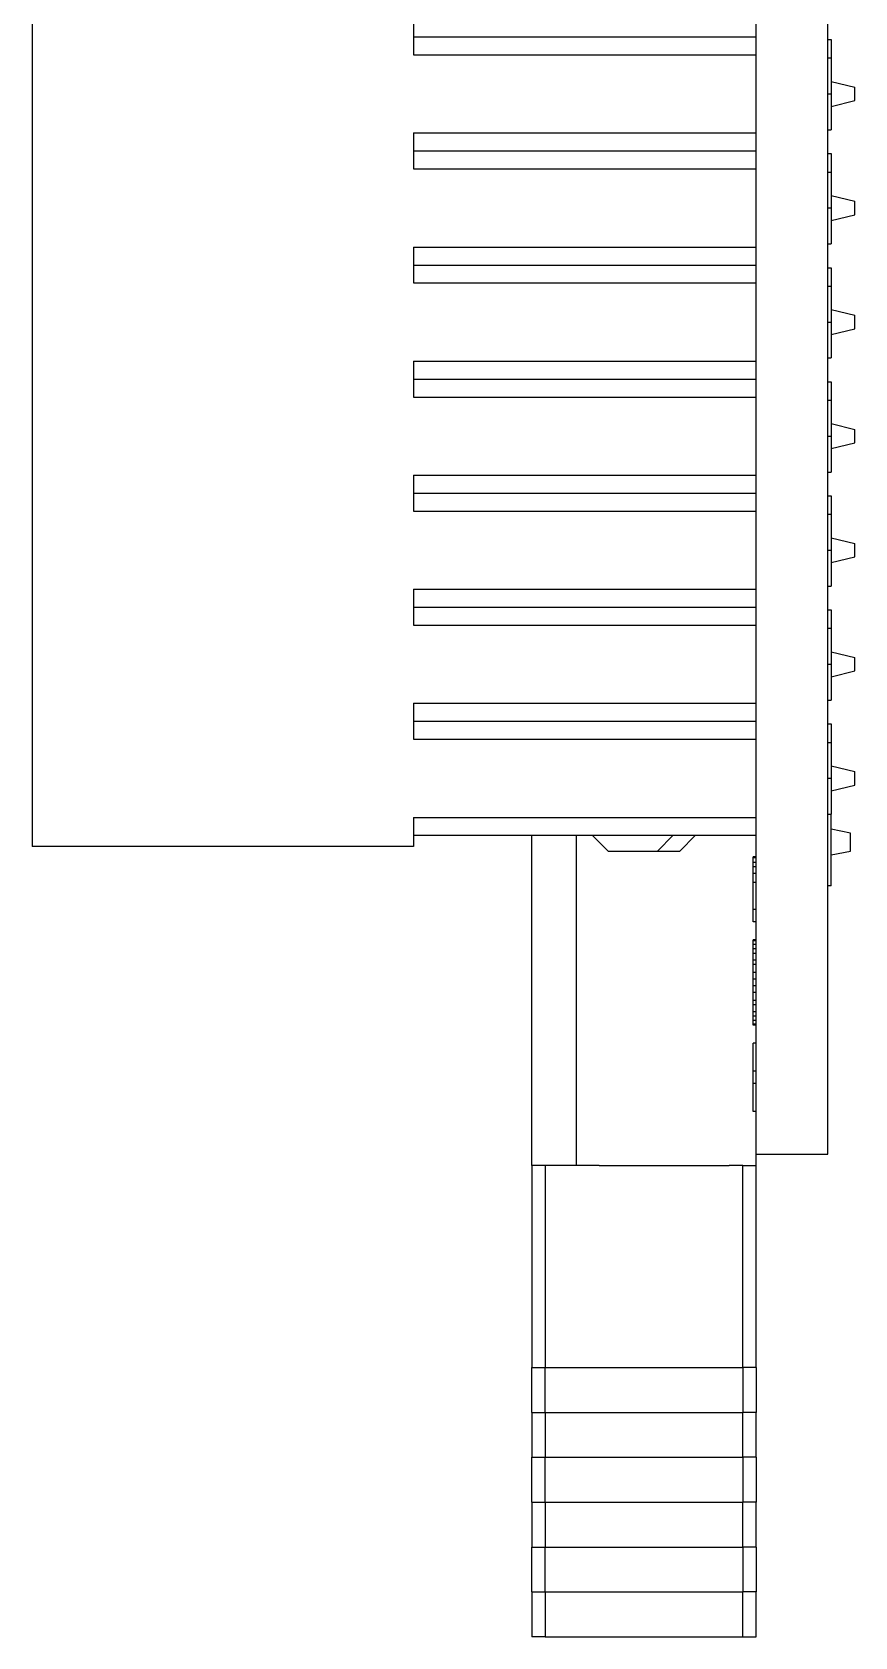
# Model space of a CAD drawing. Header units: millimetres. Extents: x -1068 to -853, y -1009 to -817.
# Drawn here: x -1067.83 to -1049.5, y -960.83 to -925.1 of the extents above; entities that cross this region are included whole.
import ezdxf

# ---------------------------------------------------------------- set-up
doc = ezdxf.new("R2010")
doc.units = ezdxf.units.MM
doc.linetypes.add('DOT_CENTER', pattern=[14, 12, -1, 0, -1])
doc.layers.add('1', color=7, linetype='Continuous')

# ---------------------------------------------------------------- blocks, each defined once
blk = doc.blocks.new('RPI_BC_INT_PCB_00910062__37', base_point=(-1051.77, -950.085))
at = {"color": 7, "linetype": 'Continuous'}
for p, q in [((-1050.1, -925.265), (-1050.1, -924.735)), ((-1051.7, -925.12), (-1051.7, -925.076)), ((-1051.7, -925.205), (-1051.7, -925.12)), ((-1051.7, -925.265), (-1051.7, -925.205)), ((-1051.7, -925.605), (-1051.7, -925.265)), ((-1050.1, -925.265), (-1050.03, -925.265)), ((-1050.1, -925.675), (-1050.1, -925.265)), ((-1050.03, -925.265), (-1050.03, -925.675)), ((-1051.7, -925.675), (-1051.7, -925.605)), ((-1051.7, -925.921), (-1051.7, -925.675)), ((-1051.7, -925.965), (-1051.7, -925.921)), ((-1050.1, -927.275), (-1050.1, -925.675)), ((-1050.1, -925.675), (-1050.03, -925.675)), ((-1050.03, -925.675), (-1050.03, -926.475)), ((-1051.7, -926.157), (-1051.7, -925.965)), ((-1051.7, -926.52), (-1051.7, -926.157)), ((-1051.7, -926.792), (-1051.7, -926.52)), ((-1050.03, -926.475), (-1050.03, -927.275)), ((-1051.7, -926.865), (-1051.7, -926.792)), ((-1051.7, -927.201), (-1051.7, -926.865)), ((-1051.7, -927.245), (-1051.7, -927.201)), ((-1051.7, -927.275), (-1051.7, -927.245)), ((-1051.7, -927.345), (-1051.7, -927.275)), ((-1051.7, -927.616), (-1051.7, -927.345)), ((-1050.1, -927.275), (-1050.03, -927.275)), ((-1050.1, -927.805), (-1050.1, -927.275)), ((-1051.7, -927.66), (-1051.7, -927.616)), ((-1051.7, -927.745), (-1051.7, -927.66)), ((-1051.7, -927.805), (-1051.7, -927.745)), ((-1051.7, -928.145), (-1051.7, -927.805)), ((-1050.1, -927.805), (-1050.03, -927.805)), ((-1050.1, -928.215), (-1050.1, -927.805)), ((-1050.03, -927.805), (-1050.03, -928.215)), ((-1051.7, -928.215), (-1051.7, -928.145)), ((-1051.7, -928.461), (-1051.7, -928.215)), ((-1050.1, -928.215), (-1050.03, -928.215)), ((-1050.1, -929.815), (-1050.1, -928.215)), ((-1050.03, -928.215), (-1050.03, -929.015)), ((-1051.7, -928.505), (-1051.7, -928.461)), ((-1051.7, -928.697), (-1051.7, -928.505)), ((-1051.7, -929.06), (-1051.7, -928.697)), ((-1051.7, -929.332), (-1051.7, -929.06)), ((-1050.03, -929.015), (-1050.03, -929.815)), ((-1051.7, -929.405), (-1051.7, -929.332)), ((-1051.7, -929.741), (-1051.7, -929.405)), ((-1051.7, -929.785), (-1051.7, -929.741)), ((-1051.7, -929.815), (-1051.7, -929.785)), ((-1051.7, -929.885), (-1051.7, -929.815)), ((-1050.1, -929.815), (-1050.03, -929.815)), ((-1050.1, -930.345), (-1050.1, -929.815)), ((-1051.7, -930.156), (-1051.7, -929.885)), ((-1051.7, -930.2), (-1051.7, -930.156)), ((-1051.7, -930.285), (-1051.7, -930.2)), ((-1051.7, -930.345), (-1051.7, -930.285)), ((-1051.7, -930.685), (-1051.7, -930.345)), ((-1050.1, -930.345), (-1050.03, -930.345)), ((-1050.1, -930.755), (-1050.1, -930.345)), ((-1050.03, -930.345), (-1050.03, -930.755)), ((-1051.7, -930.755), (-1051.7, -930.685)), ((-1051.7, -931.001), (-1051.7, -930.755)), ((-1050.1, -930.755), (-1050.03, -930.755)), ((-1050.1, -932.355), (-1050.1, -930.755)), ((-1050.03, -930.755), (-1050.03, -931.555)), ((-1051.7, -931.045), (-1051.7, -931.001)), ((-1051.7, -931.237), (-1051.7, -931.045)), ((-1051.7, -931.6), (-1051.7, -931.237)), ((-1051.7, -931.872), (-1051.7, -931.6)), ((-1050.03, -931.555), (-1050.03, -932.355)), ((-1051.7, -931.945), (-1051.7, -931.872)), ((-1051.7, -932.281), (-1051.7, -931.945)), ((-1051.7, -932.325), (-1051.7, -932.281)), ((-1051.7, -932.355), (-1051.7, -932.325)), ((-1051.7, -932.425), (-1051.7, -932.355)), ((-1050.1, -932.885), (-1050.1, -932.355)), ((-1050.1, -932.355), (-1050.03, -932.355)), ((-1051.7, -932.696), (-1051.7, -932.425)), ((-1051.7, -932.74), (-1051.7, -932.696)), ((-1051.7, -932.825), (-1051.7, -932.74)), ((-1051.7, -932.885), (-1051.7, -932.825)), ((-1051.7, -933.225), (-1051.7, -932.885)), ((-1050.1, -933.295), (-1050.1, -932.885)), ((-1050.1, -932.885), (-1050.03, -932.885)), ((-1050.03, -932.885), (-1050.03, -933.295)), ((-1051.7, -933.295), (-1051.7, -933.225)), ((-1051.7, -933.541), (-1051.7, -933.295)), ((-1050.1, -933.295), (-1050.03, -933.295)), ((-1050.1, -934.895), (-1050.1, -933.295)), ((-1050.03, -933.295), (-1050.03, -934.095)), ((-1051.7, -933.585), (-1051.7, -933.541)), ((-1051.7, -933.777), (-1051.7, -933.585)), ((-1051.7, -934.14), (-1051.7, -933.777)), ((-1051.7, -934.412), (-1051.7, -934.14)), ((-1050.03, -934.095), (-1050.03, -934.895)), ((-1051.7, -934.485), (-1051.7, -934.412)), ((-1051.7, -934.821), (-1051.7, -934.485)), ((-1051.7, -934.865), (-1051.7, -934.821)), ((-1051.7, -934.895), (-1051.7, -934.865)), ((-1051.7, -934.965), (-1051.7, -934.895)), ((-1051.7, -935.236), (-1051.7, -934.965)), ((-1050.1, -934.895), (-1050.03, -934.895)), ((-1050.1, -935.425), (-1050.1, -934.895)), ((-1051.7, -935.28), (-1051.7, -935.236)), ((-1051.7, -935.365), (-1051.7, -935.28)), ((-1051.7, -935.425), (-1051.7, -935.365)), ((-1051.7, -935.765), (-1051.7, -935.425)), ((-1050.1, -935.425), (-1050.03, -935.425)), ((-1050.1, -935.835), (-1050.1, -935.425)), ((-1050.03, -935.425), (-1050.03, -935.835)), ((-1051.7, -935.835), (-1051.7, -935.765)), ((-1051.7, -936.081), (-1051.7, -935.835)), ((-1050.1, -935.835), (-1050.03, -935.835)), ((-1050.1, -937.435), (-1050.1, -935.835)), ((-1050.03, -935.835), (-1050.03, -936.635)), ((-1051.7, -936.125), (-1051.7, -936.081)), ((-1051.7, -936.317), (-1051.7, -936.125)), ((-1051.7, -936.68), (-1051.7, -936.317)), ((-1050.03, -936.635), (-1050.03, -937.435)), ((-1051.7, -936.952), (-1051.7, -936.68)), ((-1051.7, -937.025), (-1051.7, -936.952)), ((-1051.7, -937.361), (-1051.7, -937.025)), ((-1051.7, -937.405), (-1051.7, -937.361)), ((-1051.7, -937.435), (-1051.7, -937.405)), ((-1051.7, -937.505), (-1051.7, -937.435)), ((-1051.7, -937.776), (-1051.7, -937.505)), ((-1050.1, -937.435), (-1050.03, -937.435)), ((-1050.1, -937.965), (-1050.1, -937.435)), ((-1051.7, -937.82), (-1051.7, -937.776)), ((-1051.7, -937.905), (-1051.7, -937.82)), ((-1051.7, -937.965), (-1051.7, -937.905)), ((-1051.7, -938.305), (-1051.7, -937.965)), ((-1050.1, -937.965), (-1050.03, -937.965)), ((-1050.1, -938.375), (-1050.1, -937.965)), ((-1050.03, -937.965), (-1050.03, -938.375)), ((-1051.7, -938.375), (-1051.7, -938.305)), ((-1051.7, -938.615), (-1051.7, -938.375)), ((-1050.1, -938.375), (-1050.03, -938.375)), ((-1050.1, -939.975), (-1050.1, -938.375)), ((-1050.03, -938.375), (-1050.03, -939.175)), ((-1051.7, -938.659), (-1051.7, -938.615)), ((-1051.7, -938.857), (-1051.7, -938.659)), ((-1051.7, -939.011), (-1051.7, -938.857)), ((-1051.7, -939.026), (-1051.7, -939.011)), ((-1051.7, -939.215), (-1051.7, -939.026)), ((-1051.7, -939.026), (-1051.7, -939.026)), ((-1051.7, -939.484), (-1051.7, -939.215)), ((-1051.7, -939.492), (-1051.7, -939.484)), ((-1051.7, -939.5), (-1051.7, -939.492)), ((-1051.7, -939.54), (-1051.7, -939.5)), ((-1050.03, -939.175), (-1050.03, -939.975)), ((-1051.7, -939.565), (-1051.7, -939.54)), ((-1051.7, -939.58), (-1051.7, -939.565)), ((-1051.7, -939.62), (-1051.7, -939.58)), ((-1051.7, -939.975), (-1051.7, -939.62)), ((-1051.7, -939.996), (-1051.7, -939.975)), ((-1051.7, -940.04), (-1051.7, -939.996)), ((-1051.7, -940.045), (-1051.7, -940.04)), ((-1051.7, -940.221), (-1051.7, -940.045)), ((-1051.7, -940.295), (-1051.7, -940.221)), ((-1050.1, -939.975), (-1050.03, -939.975)), ((-1050.1, -940.505), (-1050.1, -939.975)), ((-1051.7, -940.296), (-1051.7, -940.295)), ((-1051.7, -940.323), (-1051.7, -940.296)), ((-1051.7, -940.339), (-1051.7, -940.323)), ((-1051.7, -940.445), (-1051.7, -940.339)), ((-1051.7, -940.505), (-1051.7, -940.445)), ((-1051.7, -940.556), (-1051.7, -940.505)), ((-1051.7, -940.658), (-1051.7, -940.556)), ((-1050.1, -940.915), (-1050.1, -940.505)), ((-1050.1, -940.505), (-1050.03, -940.505)), ((-1050.03, -940.505), (-1050.03, -940.915)), ((-1051.7, -940.757), (-1051.7, -940.658)), ((-1051.7, -940.845), (-1051.7, -940.757)), ((-1051.7, -940.86), (-1051.7, -940.845)), ((-1051.7, -940.891), (-1051.7, -940.86)), ((-1051.7, -940.915), (-1051.7, -940.891)), ((-1051.7, -940.921), (-1051.7, -940.915)), ((-1051.7, -940.993), (-1051.7, -940.921)), ((-1050.1, -940.915), (-1050.03, -940.915)), ((-1050.1, -942.515), (-1050.1, -940.915)), ((-1050.03, -940.915), (-1050.03, -941.715)), ((-1051.7, -941.04), (-1051.7, -940.993)), ((-1051.7, -941.08), (-1051.7, -941.04)), ((-1051.7, -941.12), (-1051.7, -941.08)), ((-1051.7, -941.16), (-1051.7, -941.12)), ((-1051.7, -941.256), (-1051.7, -941.16)), ((-1051.7, -941.397), (-1051.7, -941.256)), ((-1051.7, -941.457), (-1051.7, -941.397)), ((-1051.7, -941.591), (-1051.7, -941.457)), ((-1051.7, -942.032), (-1051.7, -941.591)), ((-1050.03, -941.715), (-1050.03, -942.515)), ((-1051.7, -942.105), (-1051.7, -942.032)), ((-1051.7, -942.16), (-1051.7, -942.105)), ((-1051.7, -942.16), (-1051.7, -942.16)), ((-1051.7, -942.162), (-1051.7, -942.16)), ((-1051.7, -942.515), (-1051.7, -942.162)), ((-1051.7, -942.535), (-1051.7, -942.515)), ((-1051.7, -942.585), (-1051.7, -942.535)), ((-1051.7, -942.835), (-1051.7, -942.585)), ((-1050.1, -942.515), (-1050.03, -942.515)), ((-1050.1, -942.835), (-1050.1, -942.515)), ((-1050.03, -943.135), (-1050.03, -942.515)), ((-1051.7, -942.985), (-1051.7, -942.835)), ((-1051.7, -943.435), (-1051.7, -942.985)), ((-1050.1, -943.435), (-1050.1, -942.835)), ((-1051.7, -943.463), (-1051.7, -943.435)), ((-1050.1, -944.11), (-1050.1, -943.435)), ((-1050.03, -944.11), (-1050.03, -943.135)), ((-1051.77, -943.488), (-1051.77, -943.463)), ((-1051.7, -943.463), (-1051.77, -943.463)), ((-1051.77, -943.588), (-1051.77, -943.488)), ((-1051.7, -943.488), (-1051.77, -943.488)), ((-1051.77, -943.688), (-1051.77, -943.588)), ((-1051.7, -943.588), (-1051.77, -943.588)), ((-1051.77, -943.838), (-1051.77, -943.688)), ((-1051.7, -943.688), (-1051.77, -943.688)), ((-1051.7, -943.488), (-1051.7, -943.463)), ((-1051.7, -943.588), (-1051.7, -943.488)), ((-1051.7, -943.688), (-1051.7, -943.588)), ((-1051.7, -943.735), (-1051.7, -943.688)), ((-1051.7, -943.763), (-1051.7, -943.735)), ((-1051.7, -943.835), (-1051.7, -943.763)), ((-1051.77, -944.038), (-1051.77, -943.838)), ((-1051.7, -943.838), (-1051.77, -943.838)), ((-1051.7, -944.038), (-1051.77, -944.038)), ((-1051.77, -944.638), (-1051.77, -944.038)), ((-1051.7, -943.838), (-1051.7, -943.835)), ((-1051.7, -943.963), (-1051.7, -943.838)), ((-1051.7, -944.038), (-1051.7, -943.963)), ((-1051.7, -944.11), (-1051.7, -944.038)), ((-1051.7, -944.113), (-1051.7, -944.11)), ((-1051.7, -944.638), (-1051.7, -944.113)), ((-1050.1, -950.085), (-1050.1, -944.11)), ((-1050.03, -944.11), (-1050.1, -944.11)), ((-1051.77, -944.913), (-1051.77, -944.638)), ((-1051.7, -944.638), (-1051.77, -944.638)), ((-1051.7, -944.913), (-1051.7, -944.638)), ((-1051.7, -944.913), (-1051.77, -944.913)), ((-1051.7, -945.313), (-1051.7, -944.913)), ((-1051.7, -945.313), (-1051.77, -945.313)), ((-1051.77, -945.338), (-1051.77, -945.313)), ((-1051.7, -945.338), (-1051.77, -945.338)), ((-1051.77, -945.413), (-1051.77, -945.338)), ((-1051.7, -945.413), (-1051.77, -945.413)), ((-1051.77, -945.513), (-1051.77, -945.413)), ((-1051.7, -945.513), (-1051.77, -945.513)), ((-1051.77, -945.613), (-1051.77, -945.513)), ((-1051.7, -945.338), (-1051.7, -945.313)), ((-1051.7, -945.413), (-1051.7, -945.338)), ((-1051.7, -945.513), (-1051.7, -945.413)), ((-1051.7, -945.613), (-1051.7, -945.513)), ((-1051.7, -945.613), (-1051.77, -945.613)), ((-1051.77, -945.763), (-1051.77, -945.613)), ((-1051.7, -945.763), (-1051.77, -945.763)), ((-1051.77, -945.862), (-1051.77, -945.763)), ((-1051.77, -946.037), (-1051.77, -945.862)), ((-1051.7, -945.862), (-1051.77, -945.862)), ((-1051.7, -945.663), (-1051.7, -945.613)), ((-1051.7, -945.738), (-1051.7, -945.663)), ((-1051.7, -945.763), (-1051.7, -945.738)), ((-1051.7, -945.812), (-1051.7, -945.763)), ((-1051.7, -945.862), (-1051.7, -945.812)), ((-1051.7, -945.887), (-1051.7, -945.862)), ((-1051.7, -946.037), (-1051.7, -945.887)), ((-1051.77, -946.187), (-1051.77, -946.037)), ((-1051.7, -946.037), (-1051.77, -946.037)), ((-1051.77, -946.337), (-1051.77, -946.187)), ((-1051.7, -946.187), (-1051.77, -946.187)), ((-1051.7, -946.187), (-1051.7, -946.037)), ((-1051.7, -946.337), (-1051.7, -946.187)), ((-1051.77, -946.487), (-1051.77, -946.337)), ((-1051.7, -946.337), (-1051.77, -946.337)), ((-1051.77, -946.662), (-1051.77, -946.487)), ((-1051.7, -946.487), (-1051.77, -946.487)), ((-1051.7, -946.487), (-1051.7, -946.337)), ((-1051.7, -946.637), (-1051.7, -946.487)), ((-1051.7, -946.662), (-1051.7, -946.637)), ((-1051.77, -946.762), (-1051.77, -946.662)), ((-1051.7, -946.662), (-1051.77, -946.662)), ((-1051.77, -946.912), (-1051.77, -946.762)), ((-1051.7, -946.762), (-1051.77, -946.762)), ((-1051.7, -946.912), (-1051.77, -946.912)), ((-1051.77, -947.012), (-1051.77, -946.912)), ((-1051.7, -947.012), (-1051.77, -947.012)), ((-1051.77, -947.112), (-1051.77, -947.012)), ((-1051.7, -946.712), (-1051.7, -946.662)), ((-1051.7, -946.762), (-1051.7, -946.712)), ((-1051.7, -946.787), (-1051.7, -946.762)), ((-1051.7, -946.862), (-1051.7, -946.787)), ((-1051.7, -946.912), (-1051.7, -946.862)), ((-1051.7, -947.012), (-1051.7, -946.912)), ((-1051.7, -947.112), (-1051.7, -947.012)), ((-1051.7, -947.112), (-1051.77, -947.112)), ((-1051.77, -947.187), (-1051.77, -947.112)), ((-1051.7, -947.187), (-1051.77, -947.187)), ((-1051.77, -947.212), (-1051.77, -947.187)), ((-1051.7, -947.212), (-1051.77, -947.212)), ((-1051.7, -947.187), (-1051.7, -947.112)), ((-1051.7, -947.212), (-1051.7, -947.187)), ((-1051.7, -947.612), (-1051.7, -947.212)), ((-1051.77, -948.237), (-1051.77, -947.612)), ((-1051.7, -947.612), (-1051.77, -947.612)), ((-1051.7, -948.237), (-1051.7, -947.612)), ((-1051.7, -948.237), (-1051.77, -948.237)), ((-1051.77, -948.512), (-1051.77, -948.237)), ((-1051.7, -948.512), (-1051.7, -948.237)), ((-1051.77, -949.137), (-1051.77, -948.512)), ((-1051.7, -948.512), (-1051.77, -948.512)), ((-1051.7, -949.137), (-1051.7, -948.512)), ((-1051.7, -949.137), (-1051.77, -949.137)), ((-1051.7, -949.985), (-1051.7, -949.137)), ((-1051.7, -950.085), (-1051.7, -949.985)), ((-1051.7, -950.085), (-1050.1, -950.085))]:
    blk.add_line(p, q, dxfattribs=at)
at = {"layer": '1', "color": 2, "linetype": 'DOT_CENTER'}
for p, q in [((-1050.1, -926.475), (-1050.03, -926.475)), ((-1050.1, -929.015), (-1050.03, -929.015)), ((-1050.1, -931.555), (-1050.03, -931.555)), ((-1050.1, -934.095), (-1050.03, -934.095)), ((-1050.1, -936.635), (-1050.03, -936.635)), ((-1050.1, -939.175), (-1050.03, -939.175)), ((-1050.1, -941.715), (-1050.03, -941.715))]:
    blk.add_line(p, q, dxfattribs=at)
blk = doc.blocks.new('PSTD_0_65X0_65_40-2_54__38', base_point=(-1067.83, -943.235))
at = {"color": 7, "linetype": 'Continuous'}
for p, q in [((-1067.83, -891.935), (-1067.83, -943.235)), ((-1059.33, -891.935), (-1067.83, -891.935)), ((-1059.33, -891.935), (-1059.33, -892.185)), ((-1059.33, -892.185), (-1051.77, -892.185)), ((-1059.33, -892.185), (-1059.33, -892.585)), ((-1051.77, -892.185), (-1051.7, -892.185)), ((-1051.7, -892.245), (-1051.7, -892.185)), ((-1051.7, -892.355), (-1051.7, -892.245)), ((-1059.33, -892.585), (-1051.7, -892.585)), ((-1051.7, -892.585), (-1051.7, -892.355)), ((-1051.7, -892.655), (-1051.7, -892.585)), ((-1051.7, -892.901), (-1051.7, -892.655)), ((-1051.7, -892.945), (-1051.7, -892.901)), ((-1051.7, -893.137), (-1051.7, -892.945)), ((-1051.7, -893.5), (-1051.7, -893.137)), ((-1050.03, -893.178), (-1049.5, -893.305)), ((-1049.5, -893.605), (-1049.5, -893.305)), ((-1051.7, -893.772), (-1051.7, -893.5)), ((-1050.03, -893.732), (-1049.5, -893.605)), ((-1051.7, -893.845), (-1051.7, -893.772)), ((-1051.7, -894.181), (-1051.7, -893.845)), ((-1059.33, -894.325), (-1051.7, -894.325)), ((-1059.33, -894.325), (-1059.33, -894.725)), ((-1051.7, -894.225), (-1051.7, -894.181)), ((-1051.7, -894.255), (-1051.7, -894.225)), ((-1051.7, -894.325), (-1051.7, -894.255)), ((-1051.7, -894.596), (-1051.7, -894.325)), ((-1059.33, -894.725), (-1059.33, -895.125)), ((-1059.33, -894.725), (-1051.7, -894.725)), ((-1051.7, -894.64), (-1051.7, -894.596)), ((-1051.7, -894.725), (-1051.7, -894.64)), ((-1051.7, -894.785), (-1051.7, -894.725)), ((-1051.7, -895.125), (-1051.7, -894.785)), ((-1059.33, -895.125), (-1051.7, -895.125)), ((-1051.7, -895.195), (-1051.7, -895.125)), ((-1051.7, -895.441), (-1051.7, -895.195)), ((-1051.7, -895.485), (-1051.7, -895.441)), ((-1051.7, -895.677), (-1051.7, -895.485)), ((-1051.7, -896.04), (-1051.7, -895.677)), ((-1050.03, -895.718), (-1049.5, -895.845)), ((-1049.5, -896.145), (-1049.5, -895.845)), ((-1051.7, -896.385), (-1051.7, -896.04)), ((-1050.03, -896.272), (-1049.5, -896.145)), ((-1051.7, -896.721), (-1051.7, -896.385)), ((-1059.33, -896.865), (-1051.7, -896.865)), ((-1059.33, -896.865), (-1059.33, -897.265)), ((-1051.7, -896.765), (-1051.7, -896.721)), ((-1051.7, -896.795), (-1051.7, -896.765)), ((-1051.7, -896.865), (-1051.7, -896.795)), ((-1051.7, -897.136), (-1051.7, -896.865)), ((-1059.33, -897.265), (-1059.33, -897.665)), ((-1059.33, -897.265), (-1051.7, -897.265)), ((-1051.7, -897.18), (-1051.7, -897.136)), ((-1051.7, -897.265), (-1051.7, -897.18)), ((-1051.7, -897.325), (-1051.7, -897.265)), ((-1051.7, -897.665), (-1051.7, -897.325)), ((-1059.33, -897.665), (-1051.7, -897.665)), ((-1051.7, -897.735), (-1051.7, -897.665)), ((-1051.7, -897.981), (-1051.7, -897.735)), ((-1051.7, -898.025), (-1051.7, -897.981)), ((-1051.7, -898.217), (-1051.7, -898.025)), ((-1051.7, -898.58), (-1051.7, -898.217)), ((-1050.03, -898.258), (-1049.5, -898.385)), ((-1049.5, -898.685), (-1049.5, -898.385)), ((-1051.7, -898.925), (-1051.7, -898.58)), ((-1050.03, -898.812), (-1049.5, -898.685)), ((-1051.7, -899.261), (-1051.7, -898.925)), ((-1059.33, -899.405), (-1051.7, -899.405)), ((-1059.33, -899.405), (-1059.33, -899.805)), ((-1051.7, -899.305), (-1051.7, -899.261)), ((-1051.7, -899.335), (-1051.7, -899.305)), ((-1051.7, -899.405), (-1051.7, -899.335)), ((-1051.7, -899.676), (-1051.7, -899.405)), ((-1059.33, -899.805), (-1059.33, -900.205)), ((-1059.33, -899.805), (-1051.7, -899.805)), ((-1051.7, -899.72), (-1051.7, -899.676)), ((-1051.7, -899.805), (-1051.7, -899.72)), ((-1051.7, -899.865), (-1051.7, -899.805)), ((-1051.7, -900.205), (-1051.7, -899.865)), ((-1059.33, -900.205), (-1051.7, -900.205)), ((-1051.7, -900.275), (-1051.7, -900.205)), ((-1051.7, -900.521), (-1051.7, -900.275)), ((-1051.7, -900.565), (-1051.7, -900.521)), ((-1051.7, -900.757), (-1051.7, -900.565)), ((-1051.7, -901.12), (-1051.7, -900.757)), ((-1050.03, -900.798), (-1049.5, -900.925)), ((-1051.7, -901.392), (-1051.7, -901.12)), ((-1050.03, -901.352), (-1049.5, -901.225)), ((-1049.5, -901.225), (-1049.5, -900.925)), ((-1051.7, -901.465), (-1051.7, -901.392)), ((-1051.7, -901.801), (-1051.7, -901.465)), ((-1059.33, -901.945), (-1051.7, -901.945)), ((-1059.33, -901.945), (-1059.33, -902.345)), ((-1051.7, -901.845), (-1051.7, -901.801)), ((-1051.7, -901.875), (-1051.7, -901.845)), ((-1051.7, -901.945), (-1051.7, -901.875)), ((-1051.7, -902.216), (-1051.7, -901.945)), ((-1059.33, -902.345), (-1059.33, -902.745)), ((-1059.33, -902.345), (-1051.7, -902.345)), ((-1051.7, -902.26), (-1051.7, -902.216)), ((-1051.7, -902.345), (-1051.7, -902.26)), ((-1051.7, -902.405), (-1051.7, -902.345)), ((-1051.7, -902.745), (-1051.7, -902.405)), ((-1059.33, -902.745), (-1051.7, -902.745)), ((-1051.7, -902.815), (-1051.7, -902.745)), ((-1051.7, -903.061), (-1051.7, -902.815)), ((-1051.7, -903.105), (-1051.7, -903.061)), ((-1051.7, -903.297), (-1051.7, -903.105)), ((-1051.7, -903.66), (-1051.7, -903.297)), ((-1050.03, -903.338), (-1049.5, -903.465)), ((-1051.7, -903.932), (-1051.7, -903.66)), ((-1050.03, -903.892), (-1049.5, -903.765)), ((-1049.5, -903.765), (-1049.5, -903.465)), ((-1051.7, -904.005), (-1051.7, -903.932)), ((-1051.7, -904.341), (-1051.7, -904.005)), ((-1059.33, -904.485), (-1051.7, -904.485)), ((-1059.33, -904.485), (-1059.33, -904.885)), ((-1051.7, -904.385), (-1051.7, -904.341)), ((-1051.7, -904.415), (-1051.7, -904.385)), ((-1051.7, -904.485), (-1051.7, -904.415)), ((-1051.7, -904.756), (-1051.7, -904.485)), ((-1051.7, -904.8), (-1051.7, -904.756)), ((-1051.7, -904.885), (-1051.7, -904.8)), ((-1059.33, -904.885), (-1051.7, -904.885)), ((-1059.33, -904.885), (-1059.33, -905.285)), ((-1051.7, -904.945), (-1051.7, -904.885)), ((-1051.7, -905.285), (-1051.7, -904.945)), ((-1059.33, -905.285), (-1051.7, -905.285)), ((-1051.7, -905.355), (-1051.7, -905.285)), ((-1051.7, -905.601), (-1051.7, -905.355)), ((-1051.7, -905.645), (-1051.7, -905.601)), ((-1051.7, -905.837), (-1051.7, -905.645)), ((-1051.7, -906.2), (-1051.7, -905.837)), ((-1050.03, -905.878), (-1049.5, -906.005)), ((-1051.7, -906.472), (-1051.7, -906.2)), ((-1049.5, -906.305), (-1049.5, -906.005)), ((-1051.7, -906.545), (-1051.7, -906.472)), ((-1051.7, -906.881), (-1051.7, -906.545)), ((-1050.03, -906.432), (-1049.5, -906.305)), ((-1051.7, -906.925), (-1051.7, -906.881)), ((-1051.7, -906.955), (-1051.7, -906.925)), ((-1051.7, -907.025), (-1051.7, -906.955)), ((-1059.33, -907.025), (-1059.33, -907.425)), ((-1059.33, -907.025), (-1051.7, -907.025)), ((-1051.7, -907.296), (-1051.7, -907.025)), ((-1051.7, -907.34), (-1051.7, -907.296)), ((-1051.7, -907.425), (-1051.7, -907.34)), ((-1059.33, -907.425), (-1059.33, -907.825)), ((-1059.33, -907.425), (-1051.7, -907.425)), ((-1051.7, -907.485), (-1051.7, -907.425)), ((-1051.7, -907.825), (-1051.7, -907.485)), ((-1059.33, -907.825), (-1051.7, -907.825)), ((-1051.7, -907.895), (-1051.7, -907.825)), ((-1051.7, -908.141), (-1051.7, -907.895)), ((-1051.7, -908.185), (-1051.7, -908.141)), ((-1051.7, -908.377), (-1051.7, -908.185)), ((-1051.7, -908.74), (-1051.7, -908.377)), ((-1050.03, -908.418), (-1049.5, -908.545)), ((-1051.7, -909.012), (-1051.7, -908.74)), ((-1049.5, -908.845), (-1049.5, -908.545)), ((-1051.7, -909.085), (-1051.7, -909.012)), ((-1051.7, -909.421), (-1051.7, -909.085)), ((-1050.03, -908.972), (-1049.5, -908.845)), ((-1051.7, -909.465), (-1051.7, -909.421)), ((-1051.7, -909.495), (-1051.7, -909.465)), ((-1051.7, -909.565), (-1051.7, -909.495)), ((-1059.33, -909.565), (-1059.33, -909.965)), ((-1059.33, -909.565), (-1051.7, -909.565)), ((-1051.7, -909.836), (-1051.7, -909.565)), ((-1051.7, -909.88), (-1051.7, -909.836)), ((-1059.33, -909.965), (-1059.33, -910.365)), ((-1059.33, -909.965), (-1051.7, -909.965)), ((-1051.7, -909.965), (-1051.7, -909.88)), ((-1051.7, -910.025), (-1051.7, -909.965)), ((-1051.7, -910.365), (-1051.7, -910.025)), ((-1059.33, -910.365), (-1051.7, -910.365)), ((-1051.7, -910.435), (-1051.7, -910.365)), ((-1051.7, -910.681), (-1051.7, -910.435)), ((-1051.7, -910.725), (-1051.7, -910.681)), ((-1051.7, -910.917), (-1051.7, -910.725)), ((-1051.7, -911.28), (-1051.7, -910.917)), ((-1051.7, -911.552), (-1051.7, -911.28)), ((-1050.03, -910.958), (-1049.5, -911.085)), ((-1049.5, -911.385), (-1049.5, -911.085)), ((-1051.7, -911.625), (-1051.7, -911.552)), ((-1051.7, -911.961), (-1051.7, -911.625)), ((-1050.03, -911.512), (-1049.5, -911.385)), ((-1051.7, -912.005), (-1051.7, -911.961)), ((-1059.33, -912.105), (-1059.33, -912.505)), ((-1059.33, -912.105), (-1051.7, -912.105)), ((-1051.7, -912.035), (-1051.7, -912.005)), ((-1051.7, -912.105), (-1051.7, -912.035)), ((-1051.7, -912.376), (-1051.7, -912.105)), ((-1059.33, -912.505), (-1059.33, -912.905)), ((-1059.33, -912.505), (-1051.7, -912.505)), ((-1051.7, -912.42), (-1051.7, -912.376)), ((-1051.7, -912.505), (-1051.7, -912.42)), ((-1051.7, -912.565), (-1051.7, -912.505)), ((-1051.7, -912.905), (-1051.7, -912.565)), ((-1059.33, -912.905), (-1051.7, -912.905)), ((-1051.7, -912.975), (-1051.7, -912.905)), ((-1051.7, -913.221), (-1051.7, -912.975)), ((-1051.7, -913.265), (-1051.7, -913.221)), ((-1051.7, -913.457), (-1051.7, -913.265)), ((-1051.7, -913.82), (-1051.7, -913.457)), ((-1050.03, -913.498), (-1049.5, -913.625)), ((-1049.5, -913.925), (-1049.5, -913.625)), ((-1051.7, -914.092), (-1051.7, -913.82)), ((-1051.7, -914.165), (-1051.7, -914.092)), ((-1050.03, -914.052), (-1049.5, -913.925)), ((-1051.7, -914.501), (-1051.7, -914.165)), ((-1059.33, -914.645), (-1051.7, -914.645)), ((-1059.33, -914.645), (-1059.33, -915.045)), ((-1051.7, -914.545), (-1051.7, -914.501)), ((-1051.7, -914.575), (-1051.7, -914.545)), ((-1051.7, -914.645), (-1051.7, -914.575)), ((-1051.7, -914.916), (-1051.7, -914.645)), ((-1059.33, -915.045), (-1059.33, -915.445)), ((-1059.33, -915.045), (-1051.7, -915.045)), ((-1051.7, -914.96), (-1051.7, -914.916)), ((-1051.7, -915.045), (-1051.7, -914.96)), ((-1051.7, -915.105), (-1051.7, -915.045)), ((-1051.7, -915.445), (-1051.7, -915.105)), ((-1059.33, -915.445), (-1051.7, -915.445)), ((-1051.7, -915.515), (-1051.7, -915.445)), ((-1051.7, -915.761), (-1051.7, -915.515)), ((-1051.7, -915.805), (-1051.7, -915.761)), ((-1051.7, -915.997), (-1051.7, -915.805)), ((-1051.7, -916.36), (-1051.7, -915.997)), ((-1050.03, -916.038), (-1049.5, -916.165)), ((-1049.5, -916.465), (-1049.5, -916.165)), ((-1051.7, -916.632), (-1051.7, -916.36)), ((-1051.7, -916.705), (-1051.7, -916.632)), ((-1050.03, -916.592), (-1049.5, -916.465)), ((-1051.7, -917.041), (-1051.7, -916.705)), ((-1059.33, -917.185), (-1051.7, -917.185)), ((-1059.33, -917.185), (-1059.33, -917.585)), ((-1051.7, -917.085), (-1051.7, -917.041)), ((-1051.7, -917.115), (-1051.7, -917.085)), ((-1051.7, -917.185), (-1051.7, -917.115)), ((-1051.7, -917.456), (-1051.7, -917.185)), ((-1059.33, -917.585), (-1059.33, -917.985)), ((-1059.33, -917.585), (-1051.7, -917.585)), ((-1051.7, -917.5), (-1051.7, -917.456)), ((-1051.7, -917.585), (-1051.7, -917.5)), ((-1051.7, -917.645), (-1051.7, -917.585)), ((-1051.7, -917.985), (-1051.7, -917.645)), ((-1059.33, -917.985), (-1051.7, -917.985)), ((-1051.7, -918.055), (-1051.7, -917.985)), ((-1051.7, -918.301), (-1051.7, -918.055)), ((-1051.7, -918.345), (-1051.7, -918.301)), ((-1051.7, -918.537), (-1051.7, -918.345)), ((-1051.7, -918.9), (-1051.7, -918.537)), ((-1050.03, -918.578), (-1049.5, -918.705)), ((-1049.5, -919.005), (-1049.5, -918.705)), ((-1051.7, -919.172), (-1051.7, -918.9)), ((-1050.03, -919.132), (-1049.5, -919.005)), ((-1051.7, -919.245), (-1051.7, -919.172)), ((-1051.7, -919.581), (-1051.7, -919.245)), ((-1059.33, -919.725), (-1051.7, -919.725)), ((-1059.33, -919.725), (-1059.33, -920.125)), ((-1051.7, -919.625), (-1051.7, -919.581)), ((-1051.7, -919.655), (-1051.7, -919.625)), ((-1051.7, -919.725), (-1051.7, -919.655)), ((-1051.7, -919.996), (-1051.7, -919.725)), ((-1059.33, -920.125), (-1059.33, -920.525)), ((-1059.33, -920.125), (-1051.7, -920.125)), ((-1051.7, -920.04), (-1051.7, -919.996)), ((-1051.7, -920.125), (-1051.7, -920.04)), ((-1051.7, -920.185), (-1051.7, -920.125)), ((-1051.7, -920.525), (-1051.7, -920.185)), ((-1059.33, -920.525), (-1051.7, -920.525)), ((-1051.7, -920.595), (-1051.7, -920.525)), ((-1051.7, -920.841), (-1051.7, -920.595)), ((-1051.7, -920.885), (-1051.7, -920.841)), ((-1051.7, -921.077), (-1051.7, -920.885)), ((-1051.7, -921.44), (-1051.7, -921.077)), ((-1050.03, -921.118), (-1049.5, -921.245)), ((-1049.5, -921.545), (-1049.5, -921.245)), ((-1051.7, -921.712), (-1051.7, -921.44)), ((-1050.03, -921.672), (-1049.5, -921.545)), ((-1051.7, -921.785), (-1051.7, -921.712)), ((-1051.7, -922.121), (-1051.7, -921.785)), ((-1059.33, -922.265), (-1051.7, -922.265)), ((-1059.33, -922.265), (-1059.33, -922.665)), ((-1051.7, -922.165), (-1051.7, -922.121)), ((-1051.7, -922.195), (-1051.7, -922.165)), ((-1051.7, -922.265), (-1051.7, -922.195)), ((-1051.7, -922.536), (-1051.7, -922.265)), ((-1059.33, -922.665), (-1059.33, -923.065)), ((-1059.33, -922.665), (-1051.7, -922.665)), ((-1051.7, -922.58), (-1051.7, -922.536)), ((-1051.7, -922.665), (-1051.7, -922.58)), ((-1051.7, -922.725), (-1051.7, -922.665)), ((-1059.33, -923.065), (-1051.7, -923.065)), ((-1051.7, -923.065), (-1051.7, -922.725)), ((-1051.7, -923.135), (-1051.7, -923.065)), ((-1051.7, -923.381), (-1051.7, -923.135)), ((-1051.7, -923.425), (-1051.7, -923.381)), ((-1051.7, -923.617), (-1051.7, -923.425)), ((-1051.7, -923.98), (-1051.7, -923.617)), ((-1050.03, -923.658), (-1049.5, -923.785)), ((-1049.5, -924.085), (-1049.5, -923.785)), ((-1051.7, -924.252), (-1051.7, -923.98)), ((-1050.03, -924.212), (-1049.5, -924.085)), ((-1051.7, -924.325), (-1051.7, -924.252)), ((-1051.7, -924.661), (-1051.7, -924.325)), ((-1059.33, -924.805), (-1051.7, -924.805)), ((-1059.33, -924.805), (-1059.33, -925.205)), ((-1051.7, -924.705), (-1051.7, -924.661)), ((-1051.7, -924.735), (-1051.7, -924.705)), ((-1051.7, -924.805), (-1051.7, -924.735)), ((-1051.7, -925.076), (-1051.7, -924.805)), ((-1059.33, -925.205), (-1059.33, -925.605)), ((-1059.33, -925.205), (-1051.7, -925.205)), ((-1051.7, -925.12), (-1051.7, -925.076)), ((-1051.7, -925.205), (-1051.7, -925.12)), ((-1051.7, -925.265), (-1051.7, -925.205)), ((-1051.7, -925.605), (-1051.7, -925.265)), ((-1059.33, -925.605), (-1051.7, -925.605)), ((-1051.7, -925.675), (-1051.7, -925.605)), ((-1051.7, -925.921), (-1051.7, -925.675)), ((-1051.7, -925.965), (-1051.7, -925.921)), ((-1051.7, -926.157), (-1051.7, -925.965)), ((-1051.7, -926.52), (-1051.7, -926.157)), ((-1050.03, -926.198), (-1049.5, -926.325)), ((-1051.7, -926.792), (-1051.7, -926.52)), ((-1050.03, -926.752), (-1049.5, -926.625)), ((-1049.5, -926.625), (-1049.5, -926.325)), ((-1051.7, -926.865), (-1051.7, -926.792)), ((-1051.7, -927.201), (-1051.7, -926.865)), ((-1059.33, -927.345), (-1051.7, -927.345)), ((-1059.33, -927.345), (-1059.33, -927.745)), ((-1051.7, -927.245), (-1051.7, -927.201)), ((-1051.7, -927.275), (-1051.7, -927.245)), ((-1051.7, -927.345), (-1051.7, -927.275)), ((-1051.7, -927.616), (-1051.7, -927.345)), ((-1051.7, -927.66), (-1051.7, -927.616)), ((-1051.7, -927.745), (-1051.7, -927.66)), ((-1059.33, -927.745), (-1059.33, -928.145)), ((-1059.33, -927.745), (-1051.7, -927.745)), ((-1051.7, -927.805), (-1051.7, -927.745)), ((-1051.7, -928.145), (-1051.7, -927.805)), ((-1059.33, -928.145), (-1051.7, -928.145)), ((-1051.7, -928.215), (-1051.7, -928.145)), ((-1051.7, -928.461), (-1051.7, -928.215)), ((-1051.7, -928.505), (-1051.7, -928.461)), ((-1051.7, -928.697), (-1051.7, -928.505)), ((-1051.7, -929.06), (-1051.7, -928.697)), ((-1050.03, -928.738), (-1049.5, -928.865)), ((-1051.7, -929.332), (-1051.7, -929.06)), ((-1049.5, -929.165), (-1049.5, -928.865)), ((-1051.7, -929.405), (-1051.7, -929.332)), ((-1051.7, -929.741), (-1051.7, -929.405)), ((-1050.03, -929.292), (-1049.5, -929.165)), ((-1051.7, -929.785), (-1051.7, -929.741)), ((-1051.7, -929.815), (-1051.7, -929.785)), ((-1051.7, -929.885), (-1051.7, -929.815)), ((-1059.33, -929.885), (-1051.7, -929.885)), ((-1059.33, -929.885), (-1059.33, -930.285)), ((-1051.7, -930.156), (-1051.7, -929.885)), ((-1051.7, -930.2), (-1051.7, -930.156)), ((-1051.7, -930.285), (-1051.7, -930.2)), ((-1059.33, -930.285), (-1059.33, -930.685)), ((-1059.33, -930.285), (-1051.7, -930.285)), ((-1051.7, -930.345), (-1051.7, -930.285)), ((-1051.7, -930.685), (-1051.7, -930.345)), ((-1059.33, -930.685), (-1051.7, -930.685)), ((-1051.7, -930.755), (-1051.7, -930.685)), ((-1051.7, -931.001), (-1051.7, -930.755)), ((-1051.7, -931.045), (-1051.7, -931.001)), ((-1051.7, -931.237), (-1051.7, -931.045)), ((-1051.7, -931.6), (-1051.7, -931.237)), ((-1050.03, -931.278), (-1049.5, -931.405)), ((-1051.7, -931.872), (-1051.7, -931.6)), ((-1049.5, -931.705), (-1049.5, -931.405)), ((-1051.7, -931.945), (-1051.7, -931.872)), ((-1051.7, -932.281), (-1051.7, -931.945)), ((-1050.03, -931.832), (-1049.5, -931.705)), ((-1051.7, -932.325), (-1051.7, -932.281)), ((-1051.7, -932.355), (-1051.7, -932.325)), ((-1051.7, -932.425), (-1051.7, -932.355)), ((-1059.33, -932.425), (-1051.7, -932.425)), ((-1059.33, -932.425), (-1059.33, -932.825)), ((-1051.7, -932.696), (-1051.7, -932.425)), ((-1051.7, -932.74), (-1051.7, -932.696)), ((-1059.33, -932.825), (-1059.33, -933.225)), ((-1059.33, -932.825), (-1051.7, -932.825)), ((-1051.7, -932.825), (-1051.7, -932.74)), ((-1051.7, -932.885), (-1051.7, -932.825)), ((-1051.7, -933.225), (-1051.7, -932.885)), ((-1059.33, -933.225), (-1051.7, -933.225)), ((-1051.7, -933.295), (-1051.7, -933.225)), ((-1051.7, -933.541), (-1051.7, -933.295)), ((-1051.7, -933.585), (-1051.7, -933.541)), ((-1051.7, -933.777), (-1051.7, -933.585)), ((-1051.7, -934.14), (-1051.7, -933.777)), ((-1051.7, -934.412), (-1051.7, -934.14)), ((-1050.03, -933.818), (-1049.5, -933.945)), ((-1049.5, -934.245), (-1049.5, -933.945)), ((-1051.7, -934.485), (-1051.7, -934.412)), ((-1051.7, -934.821), (-1051.7, -934.485)), ((-1050.03, -934.372), (-1049.5, -934.245)), ((-1051.7, -934.865), (-1051.7, -934.821)), ((-1051.7, -934.895), (-1051.7, -934.865)), ((-1059.33, -934.965), (-1051.7, -934.965)), ((-1059.33, -934.965), (-1059.33, -935.365)), ((-1051.7, -934.965), (-1051.7, -934.895)), ((-1051.7, -935.236), (-1051.7, -934.965)), ((-1059.33, -935.365), (-1051.7, -935.365)), ((-1059.33, -935.365), (-1059.33, -935.765)), ((-1051.7, -935.28), (-1051.7, -935.236)), ((-1051.7, -935.365), (-1051.7, -935.28)), ((-1051.7, -935.425), (-1051.7, -935.365)), ((-1051.7, -935.765), (-1051.7, -935.425)), ((-1059.33, -935.765), (-1051.7, -935.765)), ((-1051.7, -935.835), (-1051.7, -935.765)), ((-1051.7, -936.081), (-1051.7, -935.835)), ((-1051.7, -936.125), (-1051.7, -936.081)), ((-1051.7, -936.317), (-1051.7, -936.125)), ((-1051.7, -936.68), (-1051.7, -936.317)), ((-1050.03, -936.358), (-1049.5, -936.485)), ((-1049.5, -936.785), (-1049.5, -936.485)), ((-1051.7, -936.952), (-1051.7, -936.68)), ((-1051.7, -937.025), (-1051.7, -936.952)), ((-1050.03, -936.912), (-1049.5, -936.785)), ((-1051.7, -937.361), (-1051.7, -937.025)), ((-1051.7, -937.405), (-1051.7, -937.361)), ((-1059.33, -937.505), (-1059.33, -937.905)), ((-1059.33, -937.505), (-1051.7, -937.505)), ((-1051.7, -937.435), (-1051.7, -937.405)), ((-1051.7, -937.505), (-1051.7, -937.435)), ((-1051.7, -937.776), (-1051.7, -937.505)), ((-1059.33, -937.905), (-1059.33, -938.305)), ((-1059.33, -937.905), (-1051.7, -937.905)), ((-1051.7, -937.82), (-1051.7, -937.776)), ((-1051.7, -937.905), (-1051.7, -937.82)), ((-1051.7, -937.965), (-1051.7, -937.905)), ((-1051.7, -938.305), (-1051.7, -937.965)), ((-1059.33, -938.305), (-1051.7, -938.305)), ((-1051.7, -938.375), (-1051.7, -938.305)), ((-1051.7, -938.615), (-1051.7, -938.375)), ((-1051.7, -938.659), (-1051.7, -938.615)), ((-1051.7, -938.857), (-1051.7, -938.659)), ((-1051.7, -939.011), (-1051.7, -938.857)), ((-1051.7, -939.026), (-1051.7, -939.011)), ((-1051.7, -939.215), (-1051.7, -939.026)), ((-1051.7, -939.026), (-1051.7, -939.026)), ((-1050.03, -938.898), (-1049.5, -939.025)), ((-1049.5, -939.325), (-1049.5, -939.025)), ((-1051.7, -939.484), (-1051.7, -939.215)), ((-1051.7, -939.492), (-1051.7, -939.484)), ((-1051.7, -939.5), (-1051.7, -939.492)), ((-1051.7, -939.54), (-1051.7, -939.5)), ((-1050.03, -939.452), (-1049.5, -939.325)), ((-1051.7, -939.565), (-1051.7, -939.54)), ((-1051.7, -939.58), (-1051.7, -939.565)), ((-1051.7, -939.62), (-1051.7, -939.58)), ((-1051.7, -939.975), (-1051.7, -939.62)), ((-1059.33, -940.045), (-1059.33, -940.445)), ((-1059.33, -940.045), (-1051.7, -940.045)), ((-1051.7, -939.996), (-1051.7, -939.975)), ((-1051.7, -940.04), (-1051.7, -939.996)), ((-1051.7, -940.045), (-1051.7, -940.04)), ((-1051.7, -940.221), (-1051.7, -940.045)), ((-1051.7, -940.295), (-1051.7, -940.221)), ((-1059.33, -940.445), (-1059.33, -940.845)), ((-1059.33, -940.445), (-1051.7, -940.445)), ((-1051.7, -940.296), (-1051.7, -940.295)), ((-1051.7, -940.323), (-1051.7, -940.296)), ((-1051.7, -940.339), (-1051.7, -940.323)), ((-1051.7, -940.445), (-1051.7, -940.339)), ((-1051.7, -940.505), (-1051.7, -940.445)), ((-1051.7, -940.556), (-1051.7, -940.505)), ((-1051.7, -940.658), (-1051.7, -940.556)), ((-1059.33, -940.845), (-1051.7, -940.845)), ((-1051.7, -940.757), (-1051.7, -940.658)), ((-1051.7, -940.845), (-1051.7, -940.757)), ((-1051.7, -940.86), (-1051.7, -940.845)), ((-1051.7, -940.891), (-1051.7, -940.86)), ((-1051.7, -940.915), (-1051.7, -940.891)), ((-1051.7, -940.921), (-1051.7, -940.915)), ((-1051.7, -940.993), (-1051.7, -940.921)), ((-1051.7, -941.04), (-1051.7, -940.993)), ((-1051.7, -941.08), (-1051.7, -941.04)), ((-1051.7, -941.12), (-1051.7, -941.08)), ((-1051.7, -941.16), (-1051.7, -941.12)), ((-1051.7, -941.256), (-1051.7, -941.16)), ((-1051.7, -941.397), (-1051.7, -941.256)), ((-1051.7, -941.457), (-1051.7, -941.397)), ((-1051.7, -941.591), (-1051.7, -941.457)), ((-1051.7, -942.032), (-1051.7, -941.591)), ((-1050.03, -941.438), (-1049.5, -941.565)), ((-1049.5, -941.865), (-1049.5, -941.565)), ((-1050.03, -941.992), (-1049.5, -941.865)), ((-1051.7, -942.105), (-1051.7, -942.032)), ((-1051.7, -942.16), (-1051.7, -942.105)), ((-1051.7, -942.16), (-1051.7, -942.16)), ((-1051.7, -942.162), (-1051.7, -942.16)), ((-1051.7, -942.515), (-1051.7, -942.162)), ((-1059.33, -942.585), (-1059.33, -942.985)), ((-1059.33, -942.585), (-1051.7, -942.585)), ((-1051.7, -942.535), (-1051.7, -942.515)), ((-1051.7, -942.585), (-1051.7, -942.535)), ((-1051.7, -942.835), (-1051.7, -942.585)), ((-1059.33, -942.985), (-1059.33, -943.235)), ((-1059.33, -942.985), (-1051.7, -942.985)), ((-1051.7, -942.985), (-1051.7, -942.835)), ((-1059.33, -943.235), (-1067.83, -943.235))]:
    blk.add_line(p, q, dxfattribs=at)
blk = doc.blocks.new('PTSM_0_5-4-P-2_5_WH__39', base_point=(-1056.7, -960.835))
at = {"color": 7, "linetype": 'Continuous'}
for p, q in [((-1056.4, -950.335), (-1056.7, -950.335)), ((-1056.7, -950.335), (-1056.7, -954.835)), ((-1056.239, -950.335), (-1056.4, -950.335)), ((-1056.13, -950.335), (-1056.239, -950.335)), ((-1056.1, -950.335), (-1056.13, -950.335)), ((-1055.7, -950.335), (-1056.1, -950.335)), ((-1055.448, -950.335), (-1055.7, -950.335)), ((-1055.339, -950.335), (-1055.448, -950.335)), ((-1055.2, -950.335), (-1055.339, -950.335)), ((-1052.161, -950.335), (-1052.3, -950.335)), ((-1052, -950.335), (-1052.161, -950.335)), ((-1052, -950.335), (-1051.7, -950.335)), ((-1051.7, -954.835), (-1051.7, -950.335)), ((-1056.7, -955.835), (-1056.7, -954.835)), ((-1056.7, -954.835), (-1056.4, -954.835)), ((-1056.4, -954.835), (-1052, -954.835)), ((-1051.7, -954.835), (-1052, -954.835)), ((-1051.7, -954.835), (-1051.7, -955.835)), ((-1056.7, -955.835), (-1056.7, -956.835)), ((-1056.7, -955.835), (-1056.4, -955.835)), ((-1056.4, -955.835), (-1052, -955.835)), ((-1051.7, -955.835), (-1052, -955.835)), ((-1051.7, -956.835), (-1051.7, -955.835)), ((-1056.7, -957.835), (-1056.7, -956.835)), ((-1056.7, -956.835), (-1056.4, -956.835)), ((-1056.4, -956.835), (-1052, -956.835)), ((-1051.7, -956.835), (-1052, -956.835)), ((-1051.7, -956.835), (-1051.7, -957.835)), ((-1056.7, -957.835), (-1056.4, -957.835)), ((-1056.7, -957.835), (-1056.7, -958.835)), ((-1056.4, -957.835), (-1052, -957.835)), ((-1051.7, -957.835), (-1052, -957.835)), ((-1051.7, -958.835), (-1051.7, -957.835)), ((-1056.7, -958.835), (-1056.4, -958.835)), ((-1056.7, -959.835), (-1056.7, -958.835)), ((-1056.4, -958.835), (-1052, -958.835)), ((-1051.7, -958.835), (-1052, -958.835)), ((-1051.7, -958.835), (-1051.7, -959.835)), ((-1056.7, -959.835), (-1056.4, -959.835)), ((-1056.7, -959.835), (-1056.7, -960.835)), ((-1056.4, -959.835), (-1052, -959.835)), ((-1051.7, -959.835), (-1052, -959.835)), ((-1051.7, -960.835), (-1051.7, -959.835)), ((-1056.4, -960.835), (-1056.7, -960.835)), ((-1056.4, -960.835), (-1052, -960.835)), ((-1052, -960.835), (-1051.7, -960.835))]:
    blk.add_line(p, q, dxfattribs=at)
at = {"color": 2, "linetype": 'Continuous'}
for p, q in [((-1056.4, -950.335), (-1056.4, -954.835)), ((-1052, -954.835), (-1052, -950.335)), ((-1056.4, -955.835), (-1056.4, -954.835)), ((-1052, -954.835), (-1052, -955.835)), ((-1056.4, -955.835), (-1056.4, -956.835)), ((-1052, -956.835), (-1052, -955.835)), ((-1056.4, -957.835), (-1056.4, -956.835)), ((-1052, -956.835), (-1052, -957.835)), ((-1056.4, -957.835), (-1056.4, -958.835)), ((-1052, -958.835), (-1052, -957.835)), ((-1056.4, -959.835), (-1056.4, -958.835)), ((-1052, -958.835), (-1052, -959.835)), ((-1056.4, -959.835), (-1056.4, -960.835)), ((-1052, -960.835), (-1052, -959.835))]:
    blk.add_line(p, q, dxfattribs=at)
blk = doc.blocks.new('PTSM_0_5-4-HH-2_5-THR-WH__40', base_point=(-1056.7, -950.335))
at = {"color": 7, "linetype": 'Continuous'}
for p, q in [((-1051.7, -942.585), (-1051.7, -942.535)), ((-1051.7, -942.835), (-1051.7, -942.585)), ((-1056.7, -950.335), (-1056.7, -942.985)), ((-1055.7, -950.335), (-1055.7, -942.985)), ((-1055.35, -942.985), (-1055, -943.335)), ((-1053.9, -943.335), (-1053.55, -942.985)), ((-1053.4, -943.335), (-1053.05, -942.985)), ((-1051.7, -942.985), (-1051.7, -942.835)), ((-1051.7, -943.435), (-1051.7, -942.985)), ((-1050.1, -943.435), (-1050.1, -942.835)), ((-1049.6, -942.935), (-1050.03, -942.849)), ((-1049.6, -943.335), (-1049.6, -942.935)), ((-1055, -943.335), (-1053.9, -943.335)), ((-1053.9, -943.335), (-1053.4, -943.335)), ((-1051.7, -943.463), (-1051.7, -943.435)), ((-1050.03, -943.421), (-1049.6, -943.335)), ((-1051.7, -943.488), (-1051.7, -943.463)), ((-1051.7, -943.588), (-1051.7, -943.488)), ((-1051.7, -943.688), (-1051.7, -943.588)), ((-1051.7, -943.735), (-1051.7, -943.688)), ((-1051.7, -943.763), (-1051.7, -943.735)), ((-1051.7, -943.835), (-1051.7, -943.763)), ((-1051.7, -943.838), (-1051.7, -943.835)), ((-1051.7, -943.963), (-1051.7, -943.838)), ((-1051.7, -944.038), (-1051.7, -943.963)), ((-1051.7, -944.11), (-1051.7, -944.038)), ((-1051.7, -944.113), (-1051.7, -944.11)), ((-1051.7, -944.638), (-1051.7, -944.113)), ((-1051.7, -944.913), (-1051.7, -944.638)), ((-1051.7, -945.313), (-1051.7, -944.913)), ((-1051.7, -945.338), (-1051.7, -945.313)), ((-1051.7, -945.413), (-1051.7, -945.338)), ((-1051.7, -945.513), (-1051.7, -945.413)), ((-1051.7, -945.613), (-1051.7, -945.513)), ((-1051.7, -945.663), (-1051.7, -945.613)), ((-1051.7, -945.738), (-1051.7, -945.663)), ((-1051.7, -945.763), (-1051.7, -945.738)), ((-1051.7, -945.812), (-1051.7, -945.763)), ((-1051.7, -945.862), (-1051.7, -945.812)), ((-1051.7, -945.887), (-1051.7, -945.862)), ((-1051.7, -946.037), (-1051.7, -945.887)), ((-1051.7, -946.187), (-1051.7, -946.037)), ((-1051.7, -946.337), (-1051.7, -946.187)), ((-1051.7, -946.487), (-1051.7, -946.337)), ((-1051.7, -946.637), (-1051.7, -946.487)), ((-1051.7, -946.662), (-1051.7, -946.637)), ((-1051.7, -946.712), (-1051.7, -946.662)), ((-1051.7, -946.762), (-1051.7, -946.712)), ((-1051.7, -946.787), (-1051.7, -946.762)), ((-1051.7, -946.862), (-1051.7, -946.787)), ((-1051.7, -946.912), (-1051.7, -946.862)), ((-1051.7, -947.012), (-1051.7, -946.912)), ((-1051.7, -947.112), (-1051.7, -947.012)), ((-1051.7, -947.187), (-1051.7, -947.112)), ((-1051.7, -947.212), (-1051.7, -947.187)), ((-1051.7, -947.612), (-1051.7, -947.212)), ((-1051.7, -948.237), (-1051.7, -947.612)), ((-1051.7, -948.512), (-1051.7, -948.237)), ((-1051.7, -949.137), (-1051.7, -948.512)), ((-1051.7, -949.985), (-1051.7, -949.137)), ((-1051.7, -950.085), (-1051.7, -949.985)), ((-1051.7, -950.335), (-1051.7, -950.085)), ((-1056.4, -950.335), (-1056.7, -950.335)), ((-1056.239, -950.335), (-1056.4, -950.335)), ((-1056.13, -950.335), (-1056.239, -950.335)), ((-1056.1, -950.335), (-1056.13, -950.335)), ((-1055.7, -950.335), (-1056.1, -950.335)), ((-1055.448, -950.335), (-1055.7, -950.335)), ((-1055.339, -950.335), (-1055.448, -950.335)), ((-1055.2, -950.335), (-1055.339, -950.335)), ((-1055.2, -950.335), (-1052.3, -950.335)), ((-1052.161, -950.335), (-1052.3, -950.335)), ((-1052, -950.335), (-1052.161, -950.335)), ((-1052, -950.335), (-1051.7, -950.335))]:
    blk.add_line(p, q, dxfattribs=at)
blk = doc.blocks.new('PTSM_0_5-4_4__41', base_point=(-1056.7, -960.835))
for name, p in [('PTSM_0_5-4-HH-2_5-THR-WH__40', (-1056.7, -950.335)), ('PTSM_0_5-4-P-2_5_WH__39', (-1056.7, -960.835))]:
    blk.add_blockref(name, p)
blk = doc.blocks.new('RPI-BC_INT-PCB_SET__42', base_point=(-1067.83, -960.835))
for name, p in [('RPI_BC_INT_PCB_00910062__37', (-1051.77, -950.085)), ('PSTD_0_65X0_65_40-2_54__38', (-1067.83, -943.235)), ('PTSM_0_5-4_4__41', (-1056.7, -960.835))]:
    blk.add_blockref(name, p)
blk = doc.blocks.new('SA_Rechts1', base_point=(-1058.665, -912.96))
blk.add_blockref('RPI-BC_INT-PCB_SET__42', (-1067.83, -960.835))

msp = doc.modelspace()

# ---------------------------------------------------------------- block references
msp.add_blockref('SA_Rechts1', (-1058.665, -912.96))

doc.saveas('drawing.dxf')
